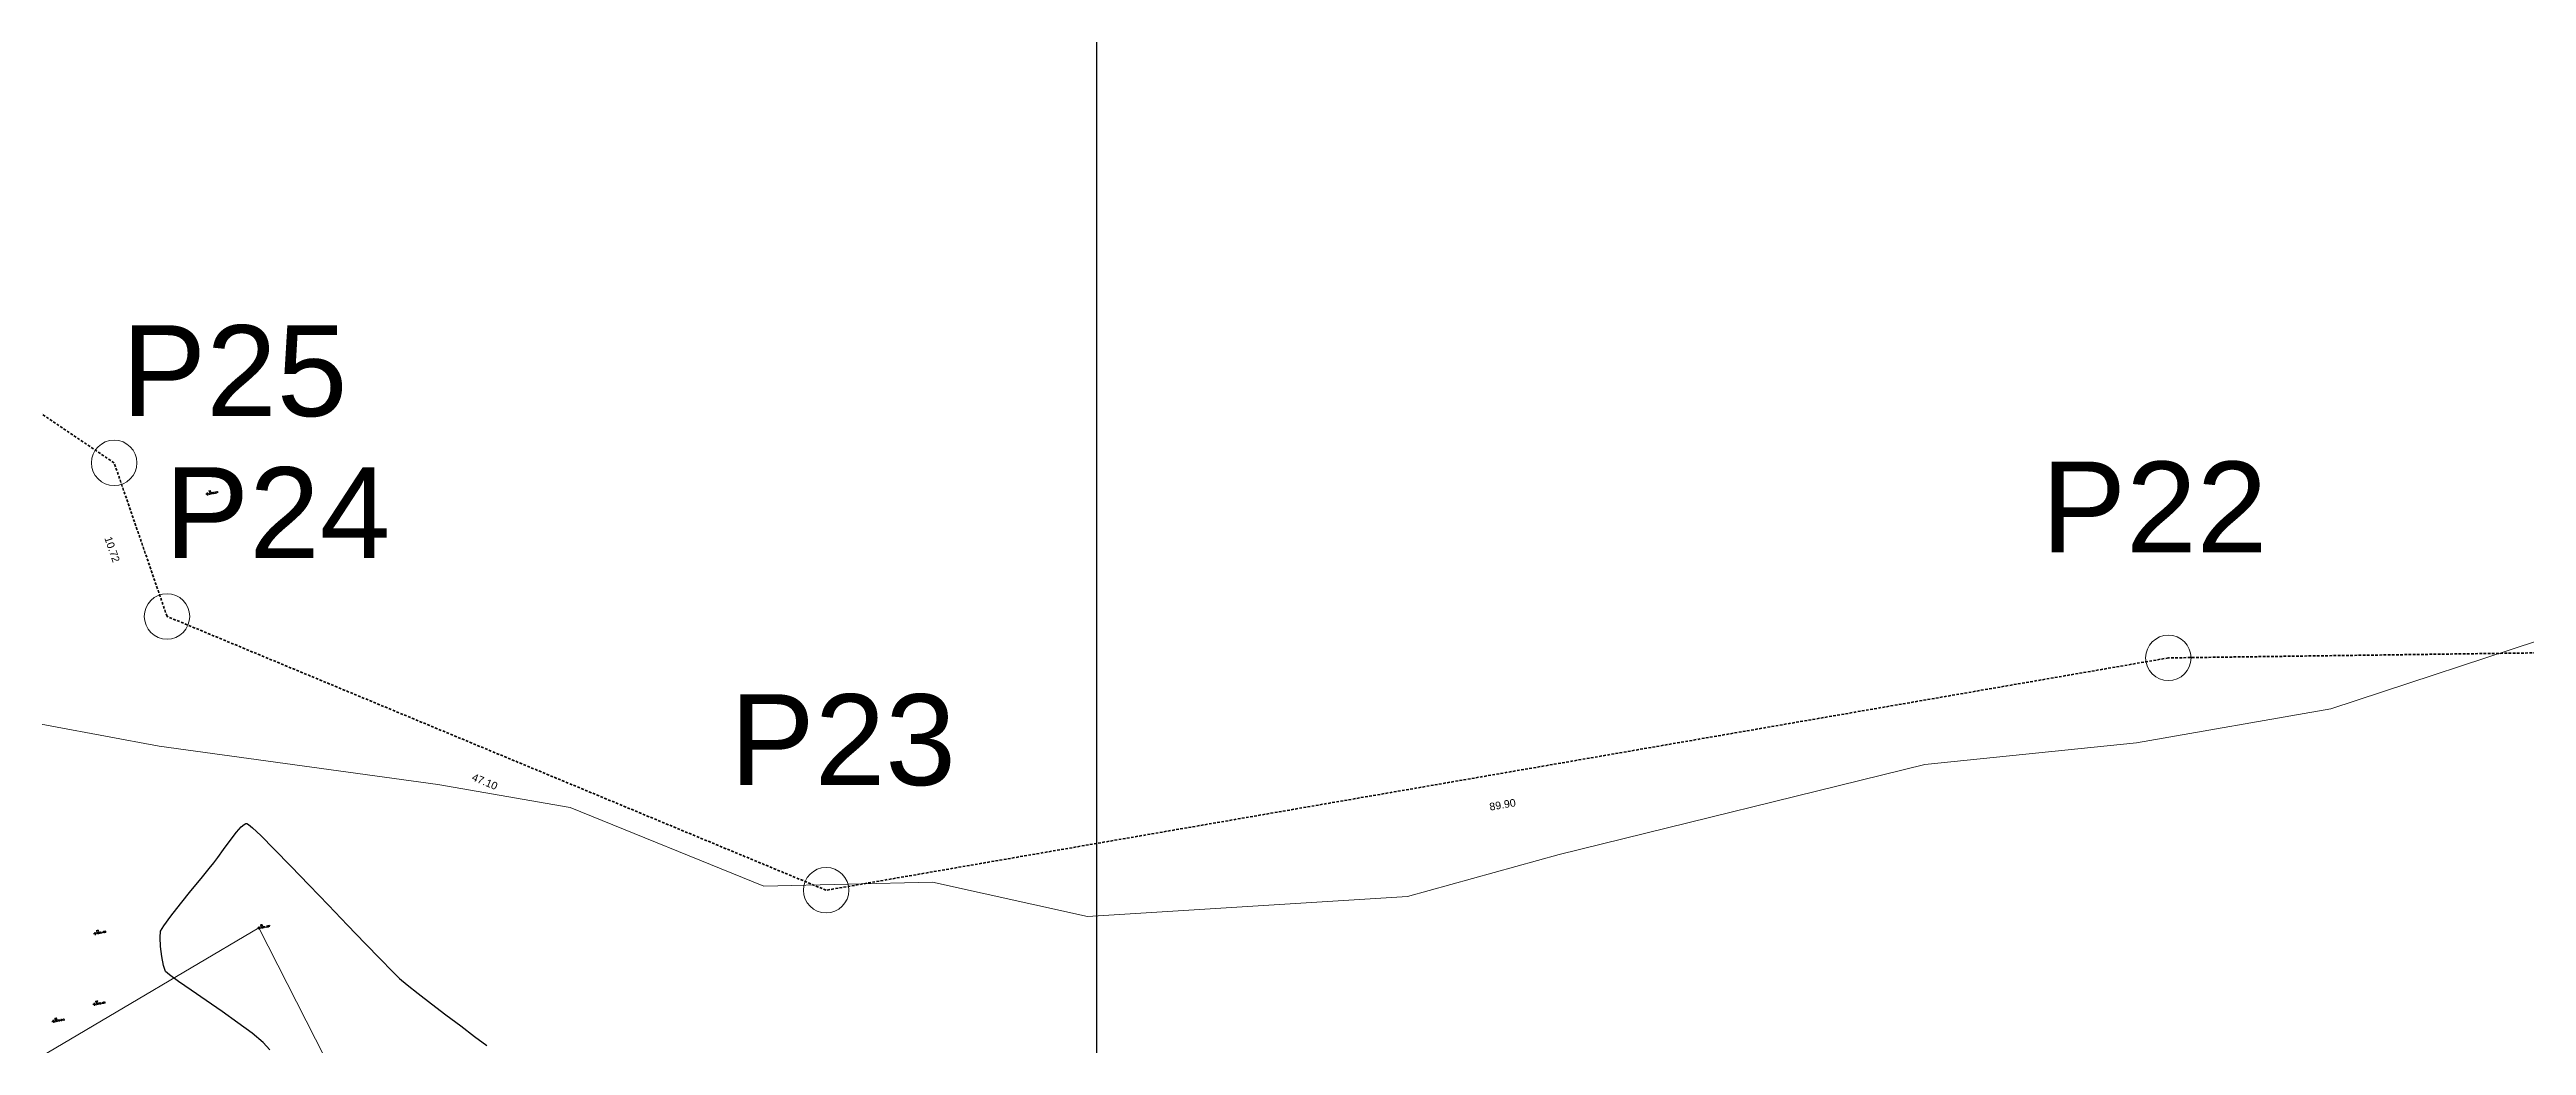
# Model space of a CAD drawing. Header units: millimetres. Extents: x 736950 to 738835, y 8500595 to 8502131.
# Drawn here: x 737730.9 to 737894.3, y 8501312.5 to 8501378.2 of the extents above; entities that cross this region are included whole.
import ezdxf
from ezdxf.enums import TextEntityAlignment as Align

# ---------------------------------------------------------------- set-up
doc = ezdxf.new("R2010")
doc.units = ezdxf.units.MM
doc.linetypes.add('DASHED', pattern=[0.75, 0.5, -0.25])
for name, color, linetype, lineweight in [('CONT-MJR', 80, 'Continuous', 30), ('COTAS', 40, 'Continuous', 5), ('CUADROS', 9, 'Continuous', 20), ('PERIMETRO', 7, 'Continuous', 35), ('pista', 251, 'Continuous', 5), ('saiwite', 5, 'Continuous', 5)]:
    doc.layers.add(name, color=color, linetype=linetype, lineweight=lineweight)
doc.layers.add('Cuadricula Coordenadas', color=5, linetype='Continuous')
doc.styles.add('5mm', font='arial.ttf', dxfattribs={"height": 3})
doc.styles.add('COTAS', font='arial.ttf')
doc.styles.add('CUADROS', font='arial.ttf')
doc.dimstyles.new('Copy of GenDist', dxfattribs={"dimtxt": 0.5, "dimasz": 2, "dimexe": 0.18, "dimexo": 0.0625, "dimgap": 1, "dimtad": 2, "dimzin": 1, "dimdsep": 46, "dimtxsty": 'COTAS', "dimcen": 0.09, "dimse1": 1, "dimse2": 1, "dimsd1": 1, "dimsd2": 1, "dimadec": 0, "dimazin": 0, "dimtfac": 1, "dimtofl": 0, "dimtmove": 0, "dimatfit": 3, "dimfxl": 1, "dimtolj": 1, "dimtzin": 0, "dimarcsym": 0})

# ---------------------------------------------------------------- blocks, each defined once
blk = doc.blocks.new('*D170')
at = {"layer": 'Defpoints', "color": 0, "transparency": 16777216}
for p in [(737921.3905846928, 8501338.747753197), (737870.7162104913, 8501338.053293455), (737870.7271484999, 8501337.255152527)]:
    blk.add_point(p, dxfattribs=at)
at = {"layer": 'COTAS', "color": 0, "transparency": 16777216, "insert": (737896.0815368805, 8501336.347213766), "char_height": 0.5, "attachment_point": 5, "rotation": 0.7851526971485969, "style": 'COTAS'}
blk.add_mtext('\\A1;50.68', dxfattribs=at)
blk = doc.blocks.new('*D171')
at = {"layer": 'Defpoints', "color": 0, "transparency": 16777216}
for p in [(737870.7162104913, 8501338.053293455), (737782.1367684586, 8501322.717628887), (737782.2728172448, 8501321.93180539)]:
    blk.add_point(p, dxfattribs=at)
at = {"layer": 'COTAS', "color": 0, "transparency": 16777216, "insert": (737826.7766790823, 8501328.362751305), "char_height": 0.5, "attachment_point": 5, "rotation": 9.822194070687267, "style": 'COTAS'}
blk.add_mtext('\\A1;89.90', dxfattribs=at)
blk = doc.blocks.new('*D172')
at = {"layer": 'Defpoints', "color": 0, "transparency": 16777216}
for p in [(737738.3463773681, 8501340.081239656), (737738.6411665254, 8501340.790694922), (737782.1367684584, 8501322.717628887)]:
    blk.add_point(p, dxfattribs=at)
at = {"layer": 'COTAS', "color": 0, "transparency": 16777216, "insert": (737759.6125137988, 8501329.88550715), "char_height": 0.5, "attachment_point": 5, "rotation": 337.4363925965681, "style": 'COTAS'}
blk.add_mtext('\\A1;47.10', dxfattribs=at)
blk = doc.blocks.new('*D173')
at = {"layer": 'Defpoints', "color": 0, "transparency": 16777216}
for p in [(737734.4638229711, 8501350.688584981), (737735.1536829118, 8501350.925961591), (737738.6411665254, 8501340.790694918)]:
    blk.add_point(p, dxfattribs=at)
at = {"layer": 'COTAS', "color": 0, "transparency": 16777216, "insert": (737735.0205827169, 8501345.212518338), "char_height": 0.5, "attachment_point": 5, "rotation": 288.98802860294455, "style": 'COTAS'}
blk.add_mtext('\\A1;10.72', dxfattribs=at)
blk = doc.blocks.new('*D174')
at = {"layer": 'Defpoints', "color": 0, "transparency": 16777216}
for p in [(737703.1838010843, 8501371.631511953), (737703.6088890512, 8501372.260051183), (737735.1536829118, 8501350.925961591)]:
    blk.add_point(p, dxfattribs=at)
at = {"layer": 'COTAS', "color": 0, "transparency": 16777216, "insert": (737718.2528675785, 8501359.924515884), "char_height": 0.5, "attachment_point": 5, "rotation": 325.92908012584695, "style": 'COTAS'}
blk.add_mtext('\\A1;38.08', dxfattribs=at)

msp = doc.modelspace()

# ---------------------------------------------------------------- hatches: boundary and pattern name
at = {"layer": 'pista'}
h = msp.add_hatch(dxfattribs=at)
h.set_pattern_fill('HONEY', color=256, scale=3, angle=9.94991650582834, style=0)
h.set_pattern_definition([(9.94991650582834, (1479841.21072825, -18.49207214638591), (0.4979252195647159, 0.4170677100899267), [0.375, -0.75]), (129.9499165058283, (1479841.21072825, -18.49207214638591), (-0.6101538418184378, 0.222682034283025), [0.3749999999999999, -0.7499999999999998]), (69.94991650582834, (1479841.21072825, -18.49207214638591), (-0.112228622253722, 0.6397497443729518), [-0.75, 0.375])])
h.paths.add_polyline_path([(737744.7999806425, 8501250.923935566), (737743.4751223363, 8501250.754223157), (737756.465848178, 8501242.026572531), (737763.5739612179, 8501242.006896213), (737770.002546867, 8501243.455222024), (737769.8468594846, 8501244.342704736), (737763.4750639071, 8501242.907173423), (737756.7405500773, 8501242.925815564)])
h.paths.add_polyline_path([(737794.2809870465, 8501256.017245878), (737809.7820272583, 8501263.709828075), (737823.391616501, 8501273.483615467), (737837.0791595323, 8501280.557800073), (737851.5530432165, 8501285.77819753), (737870.8510758049, 8501293.050216693, -0.9976846880626209), (737871.0089264096, 8501292.63424804), (737865.2748787645, 8501289.581801567, 0.7845063948290762), (737866.1540430214, 8501286.121818589), (737883.2588851704, 8501291.348365877), (737897.4188924351, 8501296.516943583), (737903.2981396064, 8501301.44146652, -0.5512150924587264), (737904.1219025984, 8501301.177325813), (737906.855912117, 8501297.98174819, 0.5618964424650519), (737910.2738656431, 8501298.536066804), (737914.22079628, 8501308.558674501), (737925.6412323939, 8501300.72656757, 0.340189525830376), (737928.7023693406, 8501300.894137181), (737936.9171069289, 8501306.117412793, -0.358727273887905), (737938.1716059428, 8501305.962964654), (737943.1732157968, 8501301.051021611, 0.3417074120720416), (737946.0555081918, 8501300.709858142), (737955.8779356404, 8501307.072689936), (737971.8320576148, 8501314.464803053), (737988.5677626224, 8501323.411181662), (738023.1375471824, 8501336.282937778), (738044.4246208373, 8501357.728329657), (738061.4456776979, 8501362.208386911), (738078.9085143938, 8501363.070318012), (738112.0997810266, 8501372.051506756), (738118.6561313582, 8501373.365123207), (738128.3493353954, 8501376.976906104), (738155.2251721952, 8501366.826195797), (738176.6167526407, 8501363.543890122), (738193.8053773039, 8501353.328603027), (738204.7313956148, 8501340.877429372), (738207.705198212, 8501335.751671141), (738214.35685511, 8501331.742925933), (738229.9282901662, 8501313.374534177), (738233.5603594936, 8501308.186787868), (738234.53883727, 8501308.358438132), (738230.6417003467, 8501313.924784988), (738214.9478837823, 8501332.43754055), (738208.3676942562, 8501336.403214611), (738205.4657963786, 8501341.405035153), (738194.387784551, 8501354.029418997), (738176.9261677533, 8501364.406946706), (738155.4549153853, 8501367.70147717), (738128.3514754312, 8501377.93815071), (738118.4090486554, 8501374.233504975), (738111.8936108743, 8501372.928085677), (738078.7671659255, 8501363.964436961), (738061.3074614278, 8501363.102660457), (738043.958527311, 8501358.536303693), (738022.6381405202, 8501337.057350922), (737988.196920163, 8501324.233464561), (737971.4304040315, 8501315.270615296), (737955.4419368334, 8501307.862588815), (737945.5806043665, 8501301.47455489, -0.3391433520832071), (737943.8038299843, 8501301.693147572), (737938.8116631231, 8501306.59581691, 0.3560082385246841), (737936.4342009705, 8501306.876887502), (737928.158540546, 8501301.61487459, -0.3502196171718997), (737926.1502499409, 8501301.468794718), (737914.5128481541, 8501309.44969617, 0.4302069892023044), (737913.4330382891, 8501309.014522241), (737909.4507249827, 8501298.90206584, -0.5704007069138802), (737907.5397775185, 8501298.566836312), (737904.9064502402, 8501301.644734057, 0.4931454261128044), (737902.7202336333, 8501302.131411942), (737896.9620044216, 8501297.308254998), (737882.9728831241, 8501292.20205278), (737866.0373022418, 8501287.027224885, -0.7384715771871906), (737865.6977918843, 8501288.787355538), (737871.5108758068, 8501291.881875956, 0.9119586051647783), (737870.5337161538, 8501293.892406015), (737851.2416702455, 8501286.62264278), (737836.7183275839, 8501281.384406622), (737822.9200107896, 8501274.252970394), (737809.3164408724, 8501264.483505804), (737793.8201376351, 8501256.79327439), (737778.9884914039, 8501246.402265295), (737769.846859484, 8501244.34270474), (737770.0025468671, 8501243.455222024), (737779.3594973255, 8501245.563292695)])
h.paths.add_polyline_path([(738260.5182952256, 8501271.251537092), (738234.538837269, 8501308.358438132), (738233.56035949, 8501308.186787868), (738259.6897886079, 8501270.86568047), (738269.3749442189, 8501234.589470252), (738274.5057655985, 8501215.583008338), (738279.7983711922, 8501189.602392923), (738280.7089290785, 8501189.641305126), (738275.382018582, 8501215.790318219), (738270.2441657205, 8501234.822827347)])

# ---------------------------------------------------------------- linework, layer by layer
at = {"linetype": 'Continuous', "extrusion": (-0.172787269436437, 0.9849591664230046, 0)}
for points, elevation in [([(-2195570.015162655, 0), (-2195569.815162655, 0)], 8246009.191062788), ([(-2195557.698162654, 0), (-2195557.498162654, 0)], 8245981.898062789), ([(-2195568.422162655, 0), (-2195568.222162655, 0)], 8245980.394062787), ([(-2195553.996162655, 0), (-2195553.796162654, 0)], 8245976.661062786), ([(-2195556.851162655, 0), (-2195556.651162655, 0)], 8245977.304062787)]:
    msp.add_lwpolyline(points, dxfattribs=dict(at, elevation=elevation))
at = {"linetype": 'Continuous', "extrusion": (0.9849591664230046, 0.172787269436437, 0)}
for points, elevation in [([(8246009.291062789, 0), (8246009.091062789, 0)], 2195569.915162654), ([(8245981.998062789, 0), (8245981.798062788, 0)], 2195557.598162655), ([(8245980.494062789, 0), (8245980.29406279, 0)], 2195568.322162654), ([(8245976.761062784, 0), (8245976.561062787, 0)], 2195553.896162654), ([(8245977.404062787, 0), (8245977.204062786, 0)], 2195556.751162654)]:
    msp.add_lwpolyline(points, dxfattribs=dict(at, elevation=elevation))
at = {"linetype": 'Continuous'}
for centre in [(737741.3015905333, 8501348.869643383), (737733.8857314253, 8501319.858932056), (737744.7083055793, 8501320.230524147), (737731.1442995215, 8501314.061042428), (737733.8452557272, 8501315.187678829)]:
    msp.add_circle(centre, 0.05, dxfattribs=at)
at = {"layer": 'CONT-MJR', "extrusion": (0.7437384805173984, -0.6684706968878078, 0), "elevation": -5134199.653399069}
msp.add_lwpolyline([(6815923.424221491, 3635), (6815923.890880268, 3635)], dxfattribs=at)
at = {"layer": 'CONT-MJR', "extrusion": (0.654022551182154, -0.756475050841194, 0), "elevation": -5948540.782516258}
msp.add_lwpolyline([(6118144.09163241, 3635.000000000007), (6118144.349237155, 3635.000000000007)], dxfattribs=at)
at = {"layer": 'CONT-MJR', "elevation": 3635}
for points in [[(737743.7392505751, 8501327.066673655), (737743.8439557434, 8501327.122734712)], [(737743.8439557434, 8501327.122734712), (737743.8874265079, 8501327.131381216)], [(737743.9174019044, 8501327.123257516), (737744.0236583477, 8501327.054380132)], [(737744.0236583477, 8501327.054380132), (737744.2903695673, 8501326.82897136)], [(737744.2903695673, 8501326.82897136), (737744.8227022232, 8501326.32707037)], [(737740.8870926532, 8501323.49521039), (737741.4215880628, 8501324.145957649)], [(737738.8930586253, 8501321.004449151), (737739.5256004458, 8501321.813231356)], [(737738.2123466583, 8501319.004072202), (737738.1788578775, 8501319.607149897)], [(737751.714614672, 8501319.203941157), (737752.7208665317, 8501318.15954921)], [(737738.4080119547, 8501317.74453449), (737738.2942953464, 8501318.336947856)], [(737739.399387717, 8501316.697451688), (737738.8033834057, 8501317.12803981)], [(737753.4989309886, 8501317.366673639), (737753.9784949326, 8501316.904333485)], [(737740.2371629972, 8501316.120321332), (737739.399387717, 8501316.697451688)], [(737753.9784949326, 8501316.904333485), (737754.4857474609, 8501316.481315907)]]:
    msp.add_lwpolyline(points, dxfattribs=at)
at = {"layer": 'CONT-MJR', "extrusion": (-0.2615763178694878, -0.9651827961219787, 0), "elevation": -8398311.02101791}
msp.add_lwpolyline([(-1511688.139942458, 3635.000000000006), (-1511688.108885754, 3635.000000000006)], dxfattribs=at)
at = {"layer": 'CONT-MJR', "extrusion": (0.8145207822477916, -0.5801343769218006, 0), "elevation": -4331004.626140924}
msp.add_lwpolyline([(7352495.279176695, 3635), (7352495.925188028, 3635)], dxfattribs=at)
at = {"layer": 'CONT-MJR', "extrusion": (0.8083191208613362, -0.5887445956014855, 0), "elevation": -4408778.125271948}
msp.add_lwpolyline([(7306125.706808241, 3635), (7306126.440453757, 3635)], dxfattribs=at)
at = {"layer": 'CONT-MJR', "extrusion": (-0.7878804291873842, 0.6158282465943757, 0), "elevation": 4654103.569105771}
msp.add_lwpolyline([(-7152351.228079532, 3635), (-7152351.933025335, 3635)], dxfattribs=at)
at = {"layer": 'CONT-MJR', "extrusion": (0.7052464940059298, 0.7089621870680722, 0), "elevation": 6547410.85550097}
msp.add_lwpolyline([(5472497.403565574, 3635.000000000013), (5472496.135795613, 3635.000000000013)], dxfattribs=at)
at = {"layer": 'CONT-MJR', "extrusion": (0.7148084724327914, 0.6993202755092256, 0), "elevation": 6472496.136216715}
msp.add_lwpolyline([(5560898.905185148, 3635), (5560897.342965003, 3635)], dxfattribs=at)
at = {"layer": 'CONT-MJR', "extrusion": (0.773923613973901, -0.6332789588590296, 0), "elevation": -4812754.196901517}
msp.add_lwpolyline([(7046571.625973606, 3635.00000000001), (7046572.111317846, 3635.00000000001)], dxfattribs=at)
at = {"layer": 'CONT-MJR', "extrusion": (0.8038275461076072, -0.5948624009959134, 0), "elevation": -4464101.192910612}
msp.add_lwpolyline([(7272453.645039593, 3635.000000000013), (7272454.08658067, 3635.000000000013)], dxfattribs=at)
at = {"layer": 'CONT-MJR', "extrusion": (0.7196693977854256, 0.6943169001912333, 0), "elevation": 6433546.952154309}
msp.add_lwpolyline([(5605912.870065106, 3635), (5605911.118890144, 3635)], dxfattribs=at)
at = {"layer": 'CONT-MJR', "extrusion": (0.7794533653889116, -0.6264602550712214, 0), "elevation": -4750706.675549766}
msp.add_lwpolyline([(7088548.388961121, 3635), (7088549.501700784, 3635)], dxfattribs=at)
at = {"layer": 'CONT-MJR', "extrusion": (0.774948023291407, -0.6320249688079903, 0), "elevation": -4801337.874733287}
msp.add_lwpolyline([(7054353.447894948, 3635.00000000001), (7054354.499127205, 3635.00000000001)], dxfattribs=at)
at = {"layer": 'CONT-MJR', "extrusion": (0.7221761519087735, 0.6917091915062544, 0), "elevation": 6413227.331103161}
msp.add_lwpolyline([(5629145.677459554, 3635), (5629143.842966935, 3635)], dxfattribs=at)
at = {"layer": 'CONT-MJR', "extrusion": (0.8607006980593827, -0.5091112927053294, 0), "elevation": -3693146.225900469}
msp.add_lwpolyline([(7692682.918851902, 3635.000000000013), (7692683.334809387, 3635.000000000013)], dxfattribs=at)
at = {"layer": 'CONT-MJR', "extrusion": (-0.8051046843814349, 0.5931327399385994, 0), "elevation": 4448454.781814617}
msp.add_lwpolyline([(-7282029.66141223, 3635), (-7282030.455111432, 3635)], dxfattribs=at)
at = {"layer": 'CONT-MJR', "extrusion": (0.7231124215615569, 0.6907303567843109, 0), "elevation": 6405596.674490089}
msp.add_lwpolyline([(5637825.507142161, 3635.000000000013), (5637823.695020657, 3635.000000000013)], dxfattribs=at)
at = {"layer": 'CONT-MJR', "extrusion": (0.7225988169186374, 0.6912676397660936, 0), "elevation": 6409785.377166834}
msp.add_lwpolyline([(5633060.996565993, 3635.000000000013), (5633059.312520504, 3635.000000000013)], dxfattribs=at)
at = {"layer": 'CONT-MJR', "extrusion": (0.9968859082192231, -0.07885737754918518, 0), "elevation": 65049.02453142044}
msp.add_lwpolyline([(8533021.815738156, 3635), (8533022.217261955, 3635)], dxfattribs=at)
at = {"layer": 'CONT-MJR', "extrusion": (0.9925396502556009, 0.1219222812716764, 0), "elevation": 1768734.634057485}
msp.add_lwpolyline([(8347948.793043798, 3635.000000000013), (8347949.465182529, 3635.000000000013)], dxfattribs=at)
at = {"layer": 'CONT-MJR', "extrusion": (0.9468098035982132, 0.3217937162380785, 0), "elevation": 3434168.58713113}
msp.add_lwpolyline([(7811730.999869735, 3635), (7811731.400102974, 3635)], dxfattribs=at)
at = {"layer": 'CONT-MJR', "extrusion": (0.6652877751237332, 0.7465870185523674, 0), "elevation": 6837781.61551681}
msp.add_lwpolyline([(5105036.144046482, 3635.000000000003), (5105036.501109894, 3635.000000000003)], dxfattribs=at)
at = {"layer": 'CONT-MJR', "extrusion": (0.7137417932637499, 0.7004089180961695, 0), "elevation": 6480964.004497671}
msp.add_lwpolyline([(5551017.483257703, 3635.000000000003), (5551016.372385986, 3635.000000000003)], dxfattribs=at)
at = {"layer": 'CONT-MJR', "extrusion": (-0.563840751574835, -0.8258835310523664, 0), "elevation": -7437064.985832365}
msp.add_lwpolyline([(-4184099.757582761, 3635), (-4184100.958589654, 3635)], dxfattribs=at)
at = {"layer": 'CONT-MJR', "extrusion": (0.568169002706211, 0.8229118934392854, 0), "elevation": 7414995.286410174}
msp.add_lwpolyline([(4223086.599244294, 3635), (4223087.885352716, 3635)], dxfattribs=at)
at = {"layer": 'CONT-MJR', "extrusion": (0.6205113375749349, 0.7841974750921894, 0), "elevation": 7124495.942360619}
msp.add_lwpolyline([(4696618.056008079, 3635.000000000009), (4696617.1299812, 3635.000000000009)], dxfattribs=at)
at = {"layer": 'CONT-MJR', "extrusion": (0.6111981154232625, 0.7914776457380538, 0), "elevation": 7179516.094693523}
msp.add_lwpolyline([(4612071.50252273, 3635), (4612070.3944929, 3635)], dxfattribs=at)
at = {"layer": 'CONT-MJR', "extrusion": (0.5796511828917043, 0.8148647164850421, 0), "elevation": 7355054.592450119}
msp.add_lwpolyline([(4326635.696517088, 3635.000000000003), (4326636.969319263, 3635.000000000003)], dxfattribs=at)
at = {"layer": 'CONT-MJR', "extrusion": (0.6011582996384742, 0.7991299636328115, 0), "elevation": 7237155.24995069}
msp.add_lwpolyline([(4521081.495894165, 3635.000000000013), (4521082.657551038, 3635.000000000013)], dxfattribs=at)
at = {"layer": 'CONT-MJR', "extrusion": (0.6058945977787699, 0.7955449304611921, 0), "elevation": 7210180.661818082}
msp.add_lwpolyline([(4563982.855102113, 3635.000000000013), (4563981.648845637, 3635.000000000013)], dxfattribs=at)
at = {"layer": 'CONT-MJR', "extrusion": (0.6025772913173856, 0.7980605290255888, 0), "elevation": 7229119.190142198}
msp.add_lwpolyline([(4533924.282756915, 3635), (4533923.062123829, 3635)], dxfattribs=at)
at = {"layer": 'CONT-MJR', "extrusion": (0.6417647019532889, 0.7669016021151648, 0), "elevation": 6993128.992245525}
msp.add_lwpolyline([(4890064.577238213, 3635.000000000013), (4890065.531485296, 3635.000000000013)], dxfattribs=at)
at = {"layer": 'CONT-MJR', "extrusion": (0.7312928525269538, 0.6820636068894097, 0), "elevation": 6337943.613128449}
msp.add_lwpolyline([(5713759.526646079, 3635), (5713760.182974877, 3635)], dxfattribs=at)
at = {"layer": 'CONT-MJR', "extrusion": (0.6004624290425972, 0.7996529692987228, 0), "elevation": 7241096.767942991}
msp.add_lwpolyline([(4514769.118772978, 3635), (4514767.967643088, 3635)], dxfattribs=at)
at = {"layer": 'CONT-MJR', "extrusion": (0.5992763456440388, 0.8005422297115417, 0), "elevation": 7247781.605480141}
msp.add_lwpolyline([(4504028.641520202, 3635.000000000013), (4504027.643787374, 3635.000000000013)], dxfattribs=at)
at = {"layer": 'COTAS'}
for centre in [(737735.1536829113, 8501350.925961591), (737738.6411665253, 8501340.79069492), (737870.7162104913, 8501338.053293455), (737782.1367684585, 8501322.717628887)]:
    msp.add_circle(centre, 1.5, dxfattribs=at)
at = {"layer": 'Cuadricula Coordenadas', "color": 8}
msp.add_line((737800, 8500595.507225098), (737800, 8502130.641312933), dxfattribs=at)
at = {"layer": 'PERIMETRO', "linetype": 'DASHED', "ltscale": 0.35}
msp.add_lwpolyline([(738505.2945807902, 8501473.002765065), (738158.5425738312, 8501412.173509907), (738158.5425738312, 8501412.173509907), (738158.5425738312, 8501412.173509907), (738158.5425738312, 8501412.173509907), (738042.3158710625, 8501381.498171696), (737981.1961052574, 8501351.494217444), (737950.6537477591, 8501343.089650117), (737921.3905846927, 8501338.747753197), (737870.7162104911, 8501338.053293455), (737782.1367684584, 8501322.717628885), (737738.6411665253, 8501340.79069492), (737735.1536829113, 8501350.925961591), (737703.608889051, 8501372.260051185), (737683.200969866, 8501281.329551859)], dxfattribs=at)
at = {"layer": 'pista'}
msp.add_lwpolyline([(737761.5271318732, 8501287.170858743), (737742.1401482938, 8501274.382939415), (737722.3586376584, 8501307.03227336), (737744.7083055793, 8501320.230524147)], close=True, dxfattribs=at)
at = {"layer": 'saiwite'}
for p, q in [((737881.4338150028, 8501334.695510456), (737896.8082627626, 8501339.761130739)), ((737723.2713654573, 8501334.99151135), (737738.1189183905, 8501332.22313202)), ((737868.6145552436, 8501332.446681302), (737881.4338150028, 8501334.695510456)), ((737738.1189183905, 8501332.22313202), (737756.5189263882, 8501329.698785221)), ((737854.6364352278, 8501331.009647315), (737868.6145552436, 8501332.446681302)), ((737830.5123543281, 8501325.084222551), (737854.6364352278, 8501331.009647315)), ((737756.5189263882, 8501329.698785221), (737765.2546715171, 8501328.185985422)), ((737765.2546715171, 8501328.185985422), (737778.0260178756, 8501322.982403228)), ((737820.495445466, 8501322.311905166), (737830.5123543281, 8501325.084222551)), ((737778.0260178756, 8501322.982403228), (737789.1610143374, 8501323.243950056)), ((737789.1610143374, 8501323.243950056), (737799.3843134387, 8501320.977012696)), ((737799.3843134387, 8501320.977012696), (737820.495445466, 8501322.311905166))]:
    msp.add_line(p, q, dxfattribs=at)

# ---------------------------------------------------------------- texts
at = {"color": 2, "char_height": 0.1, "width": 0.3, "attachment_point": 1, "rotation": 9.94991650582834, "style": '5mm'}
for s, insert in [('\\Ftxt.shx;\\W1.0000000000;\\T1.0000000000;\\o\\l74', (737741.3672568689, 8501349.074064352)), ('\\Ftxt.shx;\\W1.0000000000;\\T1.0000000000;\\o\\l78', (737744.7739719148, 8501320.434945114)), ('\\Ftxt.shx;\\W1.0000000000;\\T1.0000000000;\\o\\l79', (737733.9513977608, 8501320.063353024)), ('\\Ftxt.shx;\\W1.0000000000;\\T1.0000000000;\\o\\l86', (737731.209965857, 8501314.265463397)), ('\\Ftxt.shx;\\W1.0000000000;\\T1.0000000000;\\o\\l87', (737733.9109220627, 8501315.392099796))]:
    msp.add_mtext(s, dxfattribs=dict(at, insert=insert))
at = {"color": 1, "char_height": 0.1, "attachment_point": 1, "rotation": 9.94991650582834, "style": '5mm'}
for s, insert, width in [('\\Ftxt.shx;\\W1.0000000000;\\T1.0000000000;\\o\\l3636.931', (737741.3914470867, 8501348.936170068), 0.7999999999999999), ('\\Ftxt.shx;\\W1.0000000000;\\T1.0000000000;\\o\\l3634.387', (737744.7981621326, 8501320.297050832), 0.8333333333333334), ('\\Ftxt.shx;\\W1.0000000000;\\T1.0000000000;\\o\\l3635.408', (737733.9755879786, 8501319.92545874), 0.8166666666666668), ('\\Ftxt.shx;\\W1.0000000000;\\T1.0000000000;\\o\\l3635.615', (737731.2341560748, 8501314.127569113), 0.7999999999999999), ('\\Ftxt.shx;\\W1.0000000000;\\T1.0000000000;\\o\\l3635.466', (737733.9351122804, 8501315.254205512), 0.8333333333333334)]:
    msp.add_mtext(s, dxfattribs=dict(at, insert=insert, width=width))
at = {"layer": 'CUADROS', "style": 'CUADROS'}
for s, p in [('P25', (737743.0916180837, 8501357.007835086)), ('P24', (737745.9293947672, 8501347.637718296)), ('P22', (737869.7918663681, 8501348.010481209)), ('P23', (737783.2463769118, 8501332.655876674))]:
    msp.add_text(s, height=6, dxfattribs=at).set_placement(p, align=Align.MIDDLE_CENTER)

# ---------------------------------------------------------------- dimensions: what is measured, and where the dimension line sits
at = {"layer": 'COTAS'}
for p1, p2, distance, picture, middle in [((737735.1536829113, 8501350.925961591), (737703.608889051, 8501372.260051185), 0.7587893952154299, '*D174', (737718.2528675785, 8501359.924515884)), ((737738.6411665253, 8501340.79069492), (737735.1536829113, 8501350.925961591), 0.729557668719622, '*D173', (737735.0205827169, 8501345.212518338)), ((737782.1367684585, 8501322.717628887), (737738.6411665253, 8501340.79069492), 0.7682625982528136, '*D172', (737759.6125137988, 8501329.88550715)), ((737921.3905846928, 8501338.747753197), (737870.7162104913, 8501338.053293455), 0.7982158738214001, '*D170', (737896.0815368805, 8501336.347213766)), ((737870.7162104913, 8501338.053293455), (737782.1367684585, 8501322.717628887), 0.7975135354282251, '*D171', (737826.7766790823, 8501328.362751305))]:
    dim = msp.add_aligned_dim(p1=p1, p2=p2, distance=distance, dimstyle='Copy of GenDist', dxfattribs=at)
    dim.commit()
    dim.dimension.update_dxf_attribs({"geometry": picture, "text_midpoint": middle})

doc.saveas('drawing.dxf')
